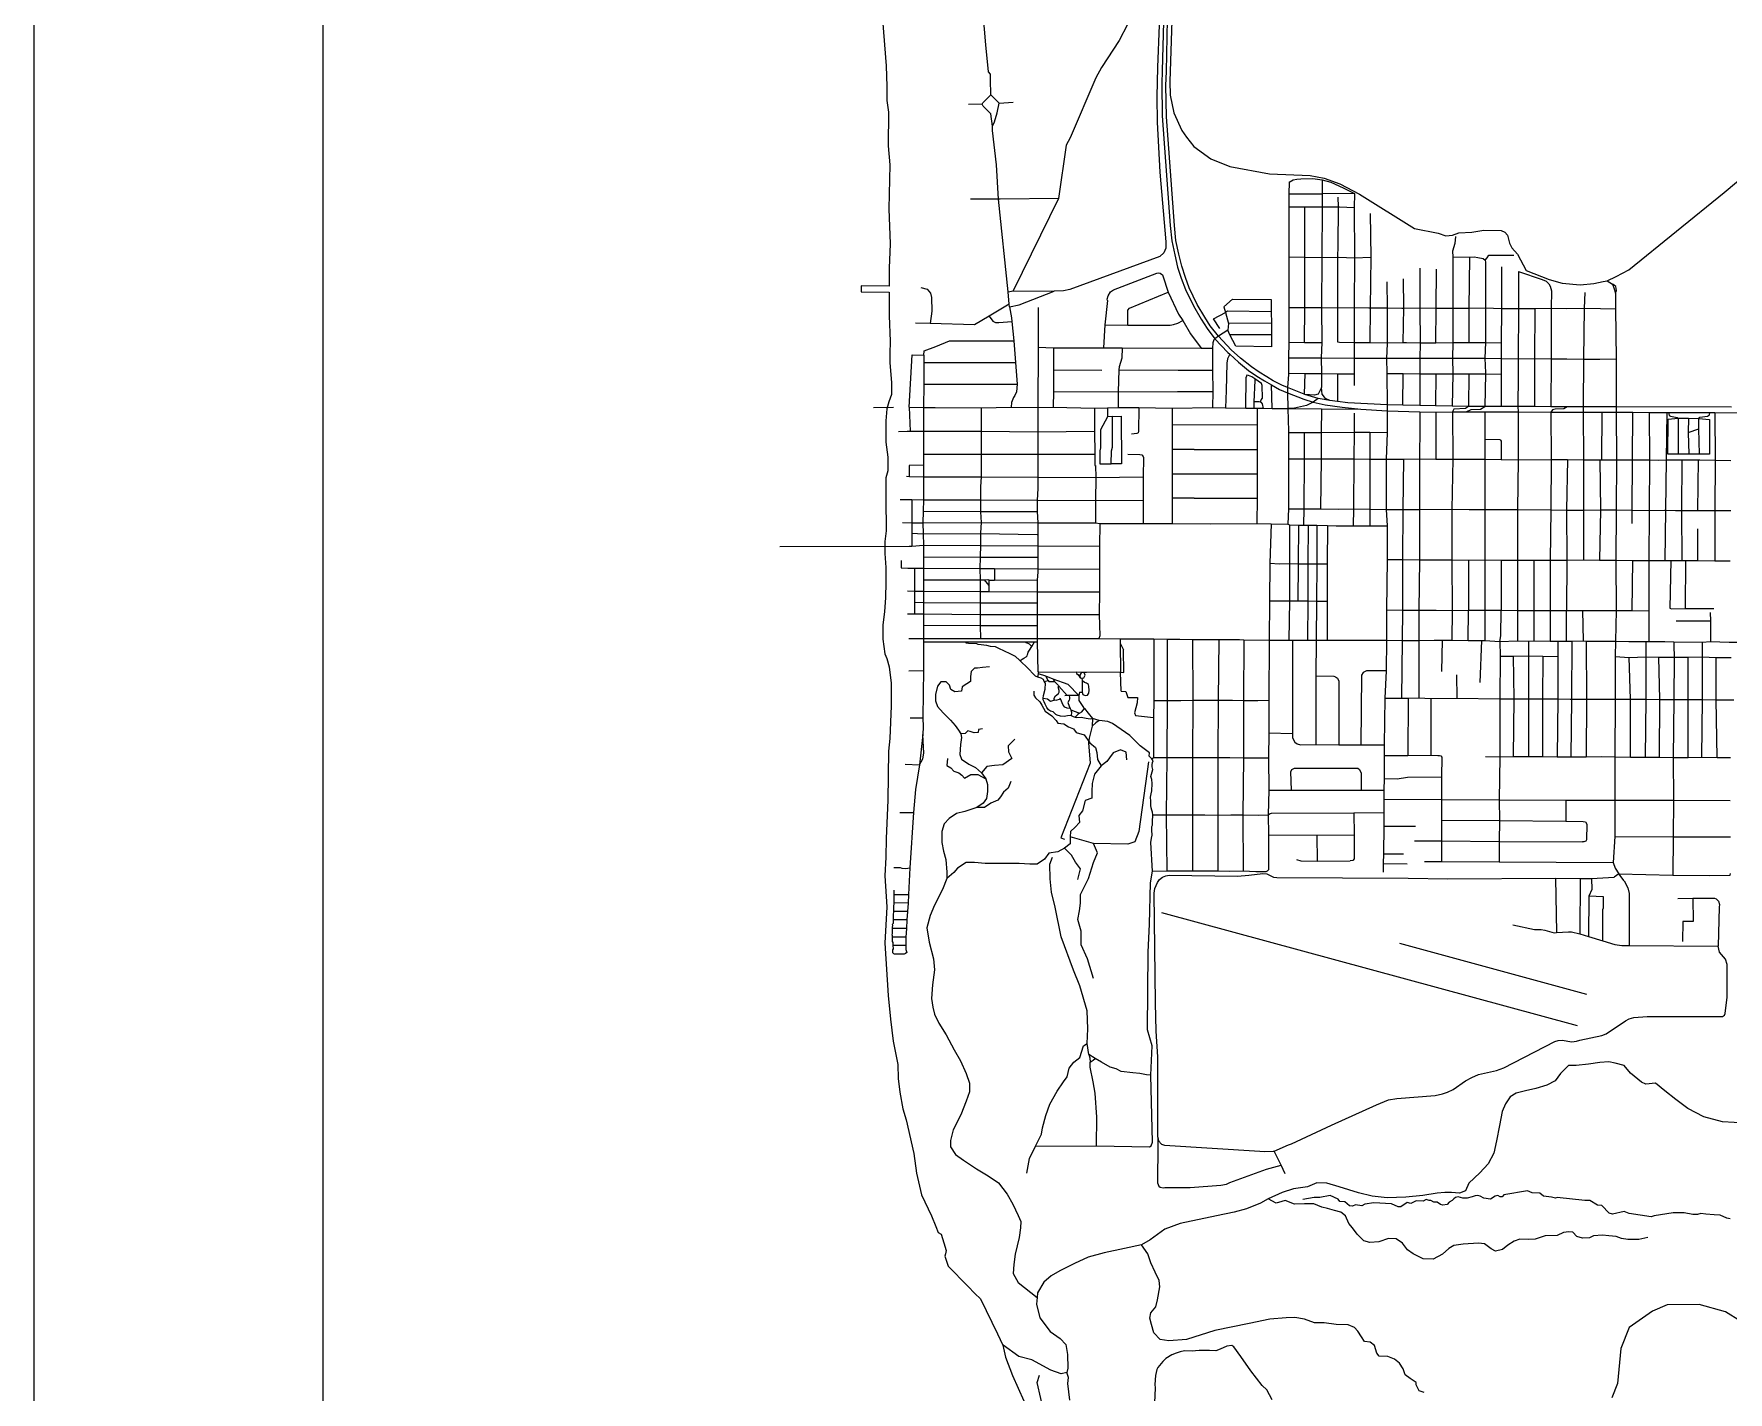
# Model space of a CAD drawing. Header units: millimetres. Extents: x 355 to 584, y 105 to 363.
# Drawn here: x 355.1 to 472.4, y 215.3 to 309.3 of the extents above; entities that cross this region are included whole.
import ezdxf

# ---------------------------------------------------------------- set-up
doc = ezdxf.new("R2010")
doc.units = ezdxf.units.MM
doc.header["$MEASUREMENT"] = 0
doc.layers.add('Default', color=18, linetype='Continuous', true_color=0x000000)

msp = doc.modelspace()

# ---------------------------------------------------------------- linework, layer by layer
at = {"color": 1, "true_color": 0xff0000}
for points in [[(426.61, 319.07), (426.77, 318.82), (426.98, 318.62), (427.36, 318.47), (430.17, 318.72), (430.49, 318.7), (430.83, 318.57), (431, 318.45), (431.11, 318.32), (431.29, 318.1), (431.65, 316.98), (431.93, 315.79), (432.42, 314.4), (432.42, 313.93), (432.28, 313.35), (430.82, 309.91), (430.24, 308.79), (429.02, 306.92), (428.64, 306.21), (426.85, 302.07), (426.59, 301.56)], [(422.56, 291.41), (421.9, 297.82), (421.76, 300.2), (421.49, 302.56), (421.48, 302.88), (421.36, 303.73), (420.83, 304.25), (420.76, 304.39), (420.82, 304.48), (421.37, 305.03), (421.35, 306.09), (421.34, 306.46), (421.2, 306.62), (421.03, 308.49), (420.52, 314.49)], [(432.42, 314.4), (432.6, 313.76), (432.8, 312.82), (432.9, 311.99), (433.02, 309.85), (432.9, 306.96), (432.85, 304.9), (432.88, 303.15), (433.06, 299.69), (433.48, 294.87), (433.48, 294.44), (433.34, 294.11), (433.06, 293.86), (426.83, 291.58), (426.4, 291.47), (425.74, 291.46)], [(433.38, 312.66), (433.22, 306.7), (433.2, 305.82), (433.23, 303.59), (433.79, 296), (433.9, 294.93), (434.1, 293.96), (434.29, 293.11), (434.54, 292.35), (434.83, 291.56), (435.4, 290.44), (435.92, 289.52), (436.33, 288.87), (436.87, 288.16)], [(444.03, 284.04), (443.11, 284.3), (443.05, 284.33), (441.91, 284.79), (441.52, 284.95), (440.9, 285.25), (440.46, 285.52), (439.93, 285.85), (439.41, 286.22), (438.64, 286.82), (438.01, 287.4), (437.13, 288.34), (436.55, 289.06), (436.17, 289.65), (435.64, 290.53), (435.1, 291.69), (434.83, 292.41), (434.58, 293.19), (434.37, 294.01), (434.18, 294.97), (434.07, 296), (433.52, 303.51), (433.49, 305.69), (433.52, 306.65), (433.64, 312.67)], [(433.99, 313.01), (433.76, 305.96), (433.79, 305.02), (434.04, 303.79), (434.58, 302.58), (434.9, 302.12), (435.42, 301.47), (436.6, 300.62), (437.9, 300.09), (440.66, 299.57), (443.46, 299.45), (444.45, 299.27), (445.52, 298.88), (446.88, 298.17), (450.7, 295.8), (452.34, 295.47), (452.85, 295.29), (453.31, 295.32), (453.75, 295.48), (454.65, 295.54), (455.5, 295.67), (456.69, 295.65), (456.94, 295.54), (457.13, 295.32), (457.26, 294.77), (457.43, 294.45), (457.83, 294.02), (458.43, 292.89), (460.02, 292.26), (460.91, 292.02), (462.16, 291.89), (463.1, 291.99), (463.75, 292.13), (464.02, 292.18), (464.4, 291.93)], [(413.86, 310.24), (414.13, 307.05), (414.17, 305.61), (414.16, 304.65), (414.29, 303.85), (414.27, 301.51), (414.37, 300.2), (414.3, 297.15), (414.39, 294.72), (414.33, 293.04), (414.33, 291.8), (412.39, 291.83), (412.39, 291.42), (414.32, 291.38), (414.33, 289.75), (414.4, 288), (414.38, 287.12), (414.37, 286.53), (414.49, 285.12), (414.49, 284.3), (414.31, 283.8), (414.18, 283.32), (414.09, 282.49), (414.11, 281.01), (414.23, 279.96), (414.23, 279.03), (414.11, 278.53), (414.09, 277.1), (414.13, 274.88), (414.03, 274.14), (414.02, 273.53), (414.02, 273.31), (414.09, 272.34), (414.1, 271.33), (414.07, 270.24), (414.01, 269.29), (413.89, 268.35), (413.89, 267.37), (414.03, 266.36), (414.18, 266.05), (414.32, 265.46), (414.48, 264.34), (414.46, 262.77), (414.37, 260.5), (414.29, 259.63), (414.24, 256.24), (414.12, 253.59), (414.1, 252.29), (414.03, 251.01), (414.18, 248.85), (414.04, 246.34), (414.27, 242.72), (414.42, 241.09), (414.6, 239.56), (414.94, 237.95), (414.95, 236.99), (415.07, 236.03), (415.27, 234.88), (415.5, 234.11), (416.03, 231.8), (416.23, 230.44), (416.56, 228.94), (417.26, 227.47), (417.56, 226.73), (417.73, 226.32), (417.93, 226.2), (418.11, 225.61), (418.28, 225.08), (418.22, 224.86), (418.18, 224.68), (418.41, 223.99), (419.78, 222.61), (420.26, 222.11), (420.66, 221.73), (421.83, 219.32), (422.2, 218.52), (422.39, 217.7), (422.87, 216.43), (424.04, 213.8)], [(464.02, 292.18), (464.66, 292.46), (465.52, 292.94), (472.13, 298.29), (472.98, 298.99), (483.32, 307.1), (483.89, 307.41), (484.59, 307.49), (491.24, 307.34), (491.61, 307.37), (491.77, 307.44), (491.97, 307.6), (492.2, 307.78)], [(421.48, 302.88), (421.61, 303.18), (421.81, 303.79), (421.95, 304.47), (421.37, 305.03)], [(420.76, 304.39), (419.82, 304.37)], [(421.95, 304.47), (422.92, 304.53)], [(426.59, 301.56), (426.05, 297.86), (422.91, 291.47)], [(442.01, 298.99), (442.3, 299.16), (442.55, 299.21), (442.82, 299.23), (443.66, 299.24), (444.29, 299.15), (444.89, 298.99), (445.76, 298.61), (446.53, 298.21)], [(444.29, 299.15), (444.29, 298.19), (444.3, 297.28), (444.28, 293.79), (444.25, 290.32), (444.28, 287.9), (444.24, 286.85), (444.25, 285.75), (444.25, 285.63), (444.25, 284.79)], [(426.05, 297.86), (422.01, 297.82), (419.97, 297.82)], [(442.01, 298.99), (442, 298.18), (442, 293.82), (441.99, 290.33), (441.99, 287.92), (441.97, 286.85), (441.96, 285.79), (441.96, 285.68), (441.91, 284.79), (441.9, 284.43), (441.93, 283.34), (441.96, 281.77), (441.96, 281.67), (441.96, 279.86), (441.96, 276.39), (441.92, 275.34)], [(442, 298.18), (444.29, 298.19)], [(446.53, 298.21), (444.29, 298.19)], [(445.39, 297.95), (445.4, 297.28), (445.39, 294.6), (445.37, 293.81), (445.37, 290.3), (445.35, 288.01), (445.36, 287.94), (445.5, 287.92), (446.52, 287.91), (447.61, 287.9), (448.8, 287.89), (449.88, 287.91), (450.14, 287.91), (451.09, 287.89), (452.16, 287.89), (453.35, 287.9), (454.45, 287.9), (455.6, 287.9), (456.72, 287.89)], [(446.53, 298.21), (446.52, 297.25)], [(442, 297.29), (443.08, 297.29), (443.11, 297.29), (444.3, 297.28), (445.4, 297.28), (445.49, 297.28), (446.52, 297.25)], [(443.07, 287.91), (443.09, 290.33), (443.09, 293.8), (443.11, 297.01), (443.11, 297.28)], [(446.52, 297.25), (446.54, 293.78), (446.52, 290.32), (446.52, 286.82), (446.51, 285.74), (446.51, 284.92)], [(447.62, 296.83), (447.66, 293.81), (447.63, 290.31), (447.61, 287.9)], [(453.52, 295.24), (453.49, 294.75), (453.32, 294.23), (453.35, 293.82), (453.34, 290.28), (453.35, 287.97), (453.35, 287.9), (453.31, 286.82), (453.34, 285.74), (453.3, 283.5)], [(442, 293.82), (443.09, 293.8), (443.11, 293.8), (444.28, 293.79), (445.37, 293.81), (445.44, 293.81), (446.54, 293.77), (447.66, 293.81)], [(453.35, 293.82), (454.49, 293.8), (454.81, 293.82), (455.07, 293.79), (455.44, 293.71), (455.58, 293.6), (455.71, 293.76), (455.84, 293.95), (457.57, 293.94)], [(454.49, 293.8), (454.44, 290.28), (454.45, 287.9)], [(455.58, 293.6), (455.61, 293.47), (455.61, 290.3), (455.6, 287.96), (455.6, 287.9), (455.57, 286.81), (455.6, 285.8), (455.6, 285.73), (455.57, 283.47)], [(429.45, 290.81), (429.42, 290.9), (429.48, 291.13), (429.66, 291.4), (429.85, 291.54), (432.85, 292.7), (432.97, 292.72), (433.09, 292.69), (433.25, 292.58), (433.28, 292.52)], [(433.28, 292.52), (433.64, 291.38), (434.36, 289.87), (434.65, 289.42), (435.18, 288.51), (435.92, 287.52)], [(448.77, 292.1), (448.79, 290.31), (448.8, 287.89), (448.8, 287.81), (448.76, 286.82), (448.77, 285.77), (448.79, 283.59)], [(449.91, 292.3), (449.93, 290.3), (449.88, 287.91)], [(451.06, 293.05), (451.06, 290.3), (451.09, 287.89), (451.09, 287.83), (451.05, 286.81), (451.05, 285.74), (451.05, 283.55)], [(452.16, 287.89), (452.19, 290.28), (452.21, 292.97)], [(456.71, 283.47), (456.72, 285.72), (456.72, 286.79), (456.72, 287.89), (456.73, 290.25), (456.74, 293.15)], [(457.9, 292.81), (457.88, 290.27), (457.86, 286.78), (457.86, 285.61), (457.85, 283.48), (457.86, 283.1), (457.86, 279.79), (457.82, 276.34), (457.82, 267.27)], [(457.9, 292.81), (459.53, 292.27), (459.81, 292.14), (459.98, 291.97)], [(416.52, 291.71), (416.95, 291.6), (417.19, 291.31), (417.27, 291.01), (417.28, 290.06), (417.16, 289.21)], [(422.56, 291.41), (422.91, 291.47), (425.74, 291.46)], [(422.66, 290.36), (422.64, 290.55), (422.56, 291.41)], [(422.66, 290.36), (423.34, 290.51), (425.74, 291.46)], [(430.86, 289.1), (430.86, 290.13), (430.96, 290.28), (433.64, 291.38)], [(437.49, 290.36), (438.09, 290.9), (440.77, 290.88), (440.77, 290.03), (440.79, 289.24), (440.79, 288.43), (440.79, 287.61), (438.32, 287.64), (437.9, 288.43)], [(459.98, 291.97), (460.09, 291.81), (460.18, 291.47), (460.16, 290.28), (460.14, 286.78), (460.13, 283.45)], [(462.47, 291.37), (462.43, 290.27), (462.38, 286.76), (462.37, 283.45), (462.36, 283.09), (462.38, 279.8), (462.38, 272.86)], [(464.4, 291.93), (464.51, 291.61), (464.6, 291.32)], [(464.6, 291.32), (464.67, 291.5), (464.62, 291.77), (464.52, 291.88), (464.4, 291.93)], [(464.6, 291.32), (464.6, 290.23), (464.66, 286.77), (464.65, 283.45), (464.65, 283.09), (464.68, 279.79), (464.66, 276.32), (464.63, 272.84), (464.66, 269.35), (464.6, 267.23)], [(422.64, 290.55), (421.25, 289.73), (420.24, 289.13), (417.16, 289.21), (416.15, 289.23)], [(421.25, 289.73), (421.5, 289.37), (421.68, 289.29), (421.91, 289.29), (422.82, 289.35)], [(422.66, 290.36), (422.79, 289.6), (422.82, 289.35), (422.95, 288.01), (423, 287.41), (423.08, 286.52), (423.2, 285.02), (423.14, 284.49), (423.03, 284.24), (422.94, 284.1), (422.79, 283.76), (422.78, 283.43)], [(424.64, 290.33), (424.64, 287.57), (424.62, 283.41), (424.62, 278.58), (424.61, 277.81), (424.58, 276.99), (424.58, 276.21), (424.61, 275.43), (424.61, 273.06), (424.62, 272.25), (424.62, 272.01), (424.58, 271.48), (424.58, 270.66), (424.58, 267.42), (424.58, 267.19), (424.61, 265.12)], [(429.45, 290.81), (429.26, 289.12), (429.16, 287.54)], [(437.22, 288.87), (436.78, 289.55), (437.6, 289.98)], [(437.49, 290.36), (437.6, 289.98), (437.82, 289.22), (437.77, 288.76), (437.13, 288.34), (436.87, 288.16)], [(440.77, 290.03), (437.74, 290.06), (437.6, 289.98)], [(441.99, 290.33), (443.09, 290.33), (444.25, 290.32), (445.33, 290.3), (445.37, 290.3), (446.52, 290.32), (447.52, 290.31), (448.79, 290.31), (449.82, 290.29), (449.93, 290.29), (451.06, 290.3), (452.19, 290.28), (454.38, 290.28), (454.44, 290.28), (455.61, 290.3), (456.72, 290.25), (457.88, 290.26), (459.02, 290.26), (460.16, 290.28), (461.24, 290.26), (462.43, 290.27), (463.57, 290.25), (464.6, 290.23)], [(459.02, 290.26), (459, 286.79), (458.99, 283.47)], [(429.26, 289.12), (430.86, 289.1), (433.78, 289.1), (434.02, 289.14), (434.31, 289.24), (434.65, 289.42)], [(440.79, 288.43), (437.9, 288.43), (437.77, 288.76)], [(440.79, 289.24), (437.82, 289.22)], [(415.92, 287.06), (416.74, 287.03), (416.75, 287.32), (417.55, 287.62), (418.51, 288.01), (419.18, 288.01), (422.95, 288.01)], [(424.64, 287.57), (425.7, 287.54), (428.14, 287.53), (429.16, 287.54), (430.46, 287.53), (435.92, 287.52), (436.72, 287.51)], [(425.7, 287.54), (425.7, 284.52), (425.69, 283.42)], [(430.46, 287.53), (430.44, 286.83), (430.25, 286.21), (430.23, 286.02), (430.18, 284.49), (430.17, 283.41)], [(436.87, 288.16), (436.81, 288.08), (436.74, 287.89), (436.72, 287.51), (436.72, 286), (436.74, 284.51), (436.72, 283.41)], [(436.87, 288.16), (437.77, 287.21), (437.91, 287.09), (438.51, 286.55), (439.21, 285.96), (439.78, 285.58), (440.31, 285.25), (440.79, 284.97), (441.34, 284.65), (441.89, 284.43), (443.03, 283.99), (443.68, 283.78)], [(441.99, 287.92), (443.07, 287.91), (444.28, 287.9)], [(415.72, 283.42), (415.92, 287.06)], [(416.74, 287.03), (416.74, 286.53), (416.72, 285.01), (416.71, 283.41)], [(416.74, 286.53), (417.58, 286.53), (423.08, 286.52)], [(437.91, 287.09), (437.75, 286.78), (437.7, 286.47), (437.65, 284.58), (437.6, 283.39)], [(441.97, 286.85), (444.23, 286.85), (446.52, 286.82), (448.76, 286.82), (451.05, 286.81), (453.31, 286.82), (455.57, 286.81), (456.72, 286.79), (457.86, 286.78), (459, 286.79), (460.14, 286.78), (461.24, 286.78), (462.38, 286.76), (463.52, 286.76), (464.66, 286.77)], [(416.72, 285.01), (417.56, 285.01), (423.2, 285.02)], [(425.7, 286.02), (429.04, 285.99)], [(430.23, 286.02), (434.33, 286), (436.72, 286)], [(439.02, 283.36), (439.04, 285.5)], [(440.02, 283.78), (440.07, 283.93), (440.16, 284.05), (440.15, 284.94), (440.1, 285.06), (439.64, 285.38), (439.43, 285.52), (439.2, 285.63), (439.09, 285.64), (439.04, 285.5)], [(439.64, 285.38), (439.63, 285.27), (439.58, 283.8), (439.57, 283.35)], [(440.83, 283.34), (440.79, 284.97)], [(441.96, 285.79), (443.1, 285.77), (444.25, 285.75), (445.36, 285.74), (446.51, 285.74)], [(443.1, 285.77), (443.05, 284.33)], [(445.36, 285.74), (445.35, 283.81)], [(448.77, 285.77), (449.9, 285.76), (451.05, 285.74), (452.17, 285.74), (453.34, 285.74), (454.44, 285.73), (455.6, 285.73), (456.72, 285.72)], [(449.88, 283.57), (449.9, 285.76)], [(452.17, 285.74), (452.15, 283.52)], [(454.44, 285.73), (454.43, 283.48)], [(425.7, 284.52), (430.18, 284.49), (434.28, 284.51), (436.74, 284.51)], [(440.23, 283.34), (440.18, 283.67), (440.11, 283.76), (440.02, 283.78), (439.91, 283.79), (439.58, 283.8)], [(444.03, 284.04), (443.68, 283.78), (443.21, 283.55), (442.39, 283.36), (441.93, 283.34)], [(444.25, 284.79), (444.03, 284.34), (443.78, 284.26), (443.11, 284.3)], [(443.68, 283.78), (444.5, 283.59), (445.69, 283.42), (446.97, 283.28)], [(448.79, 283.59), (446.07, 283.72), (445.35, 283.81), (444.82, 283.88), (444.03, 284.04)], [(444.82, 283.88), (444.52, 284.04), (444.31, 284.34), (444.25, 284.79)], [(414.64, 283.41), (413.25, 283.39)], [(415.72, 283.42), (416.71, 283.41)], [(415.72, 283.42), (415.78, 281.76)], [(416.71, 283.41), (416.71, 277.02), (416.69, 276.23), (416.67, 275.43), (416.69, 274.67), (416.71, 273.88), (416.71, 267.43)], [(416.71, 283.41), (417.52, 283.41), (420.69, 283.39), (422.78, 283.43), (424.62, 283.41), (425.69, 283.42), (428.54, 283.35), (429.45, 283.38), (430.17, 283.41), (431.6, 283.4), (433.92, 283.37), (436.72, 283.41)], [(420.69, 283.39), (420.69, 278.6), (420.66, 277.92), (420.66, 277.01), (420.66, 276.22), (420.66, 276.19), (420.69, 275.46), (420.66, 274.73), (420.66, 274.68), (420.66, 273.85), (420.64, 273.1), (420.64, 273.06), (420.61, 272.27), (420.62, 271.48), (420.62, 270.68), (420.62, 269.89), (420.63, 269.08), (420.64, 268.31), (420.66, 267.43)], [(428.54, 283.35), (428.54, 281.76), (428.57, 280.18), (428.57, 279.39)], [(429.79, 282.79), (429.45, 282.75), (428.96, 281.87), (428.96, 280.61), (428.92, 280.4), (428.92, 279.51)], [(429.45, 283.38), (429.45, 282.75)], [(429.79, 282.79), (430.38, 282.8), (430.42, 279.5), (429.69, 279.5)], [(429.69, 279.5), (429.71, 280.41), (429.79, 280.67), (429.79, 282.79)], [(431.6, 283.4), (431.59, 281.75), (431.56, 281.66), (431.48, 281.61), (431.1, 281.56)], [(433.92, 283.37), (433.92, 277.14), (433.91, 275.38)], [(436.72, 283.41), (437.6, 283.39), (439.02, 283.36), (439.08, 283.36), (439.57, 283.35), (439.63, 283.35), (439.81, 283.35), (440.23, 283.35), (440.83, 283.34), (441.93, 283.34)], [(439.81, 283.35), (439.81, 280.5), (439.79, 278.82), (439.79, 277.13), (439.78, 275.38)], [(441.93, 283.34), (444.25, 283.31)], [(444.25, 283.31), (444.23, 281.68), (444.22, 279.85), (444.19, 276.39)], [(444.25, 283.31), (446.97, 283.28)], [(446.52, 283.02), (446.52, 281.7), (446.5, 279.86), (446.48, 276.39), (446.44, 275.23)], [(446.97, 283.28), (448.79, 283.18)], [(448.79, 283.18), (448.79, 281.64), (448.74, 279.85), (448.74, 276.35), (448.79, 275.21), (448.79, 272.89), (448.76, 269.4), (448.76, 267.3)], [(448.79, 283.59), (448.79, 283.18)], [(472.64, 283.44), (464.65, 283.45), (460.13, 283.45), (458.99, 283.47), (457.85, 283.48), (456.71, 283.48), (455.57, 283.47), (454.43, 283.48), (453.3, 283.5), (452.15, 283.52), (451.05, 283.55), (449.88, 283.57), (448.79, 283.59)], [(448.79, 283.18), (451.05, 283.1), (452.16, 283.09), (453.31, 283.1), (457.86, 283.1), (460.13, 283.09), (464.65, 283.09), (465.81, 283.08), (466.93, 283.07), (468.17, 283.06), (468.27, 283.06), (471.13, 283.06), (471.48, 283.07), (476.05, 283.02), (480.62, 283.02), (484.55, 283), (488.47, 283.02), (488.76, 283.01), (492.36, 283.02)], [(451.05, 283.1), (451.05, 282.11), (451.03, 279.86), (451.03, 272.87), (451, 269.38), (451, 263.31)], [(452.16, 283.09), (452.16, 279.83)], [(453.31, 283.1), (453.34, 279.84), (453.28, 276.37), (453.28, 272.86), (453.3, 269.37), (453.28, 267.31)], [(454.43, 283.48), (454.21, 283.34), (453.42, 283.28), (453.31, 283.1)], [(454.27, 283.1), (454.62, 283.26), (455.27, 283.28), (455.57, 283.47)], [(455.57, 283.1), (455.57, 281.22), (455.57, 279.83), (455.57, 272.87), (455.56, 269.38), (455.56, 267.28)], [(460.13, 283.09), (460.14, 279.8), (460.12, 276.33), (460.09, 272.84), (460.09, 267.25)], [(461.26, 283.45), (461.02, 283.31), (460.43, 283.29), (460.24, 283.25), (460.13, 283.09)], [(463.66, 283.09), (463.64, 279.78)], [(465.75, 275.39), (465.76, 276.3), (465.78, 279.79), (465.81, 283.08)], [(466.93, 283.07), (466.95, 279.79), (466.94, 276.29), (466.92, 272.83), (466.91, 269.34), (466.91, 267.21)], [(468.04, 272.83), (468.09, 276.3), (468.13, 279.78), (468.17, 283.06)], [(470.38, 282.64), (471.1, 282.57), (471.1, 280.17), (468.23, 280.17), (468.24, 282.61), (468.93, 282.66), (469.65, 282.66), (470.38, 282.64), (470.44, 282.73), (470.97, 282.8), (471.12, 282.91), (471.13, 283.06)], [(468.27, 283.06), (468.31, 282.86), (468.4, 282.81), (468.88, 282.71), (468.93, 282.66), (468.95, 280.17)], [(469.65, 282.66), (469.63, 281.68), (469.68, 280.17)], [(470.41, 280.17), (470.38, 281.93), (470.38, 282.64)], [(471.48, 283.07), (471.49, 279.77), (471.47, 276.29), (471.47, 272.8)], [(414.98, 281.74), (415.58, 281.77), (415.78, 281.76), (416.71, 281.76), (417.5, 281.76), (420.69, 281.76), (424.62, 281.73), (428.54, 281.76)], [(433.92, 282.24), (439.81, 282.21)], [(441.96, 281.67), (443.07, 281.68), (444.23, 281.68), (446.52, 281.7), (447.6, 281.69), (448.79, 281.68)], [(443.04, 275.27), (443.06, 276.39), (443.08, 279.85), (443.07, 281.68)], [(447.6, 281.69), (447.6, 279.84), (447.59, 276.37), (447.59, 275.21)], [(469.63, 281.68), (470.38, 281.93)], [(435.45, 280.5), (433.92, 280.49)], [(435.45, 280.5), (439.81, 280.5)], [(455.57, 281.22), (456.6, 281.2), (456.65, 281.14)], [(456.65, 281.14), (456.68, 281.07), (456.68, 279.8)], [(415.74, 278.64), (415.73, 279.4), (415.76, 279.43), (416.71, 279.41)], [(416.71, 280.18), (417.62, 280.18), (420.69, 280.17), (424.62, 280.17), (428.57, 280.18)], [(428.57, 279.39), (428.62, 279.39), (428.64, 278.56), (428.62, 276.98), (428.62, 275.42)], [(428.92, 279.51), (429.69, 279.5)], [(430.86, 280.18), (431.69, 280.16), (431.83, 280.13), (431.91, 280.02), (431.93, 279.95)], [(431.93, 279.95), (431.91, 278.62), (431.91, 277), (431.9, 275.38)], [(441.96, 279.86), (443.08, 279.85), (444.22, 279.85), (446.5, 279.86), (447.55, 279.84), (447.6, 279.84), (448.74, 279.84), (449.92, 279.84), (451.03, 279.86), (452.16, 279.83), (453.34, 279.83), (454.42, 279.83), (455.57, 279.83), (456.68, 279.8), (457.86, 279.79), (460.14, 279.8), (461.27, 279.81), (462.38, 279.79), (463.51, 279.78), (463.64, 279.78), (464.68, 279.79), (466.95, 279.79), (467.58, 279.77), (468.13, 279.78), (469.2, 279.79), (470.34, 279.78), (470.45, 279.78), (471.49, 279.77), (472.58, 279.75)], [(449.92, 279.84), (449.89, 276.36), (449.87, 272.88), (449.85, 269.39), (449.83, 267.29), (449.8, 263.29)], [(461.27, 279.81), (461.21, 276.31), (461.23, 272.84)], [(463.51, 279.78), (463.56, 276.32), (463.49, 272.84)], [(469.2, 279.79), (469.17, 276.29), (469.19, 272.83)], [(470.3, 276.28), (470.34, 279.78)], [(415.54, 278.65), (415.74, 278.64), (416.71, 278.61), (420.69, 278.6), (424.62, 278.58), (428.64, 278.56), (431.91, 278.62)], [(433.92, 278.82), (438.35, 278.81)], [(438.35, 278.81), (439.79, 278.82)], [(415.09, 277.03), (415.84, 277.03), (415.9, 277.03), (416.71, 277.02), (420.66, 277.01), (424.58, 276.99), (428.62, 276.98), (431.91, 277)], [(415.9, 277.03), (415.9, 275.42), (415.9, 274.71), (415.89, 273.82)], [(435.45, 277.14), (433.92, 277.14)], [(435.45, 277.14), (439.79, 277.13)], [(416.69, 276.23), (420.66, 276.22), (424.58, 276.21)], [(441.96, 276.39), (444.19, 276.39), (445.44, 276.38), (446.48, 276.39), (447.59, 276.37), (448.74, 276.35), (449.89, 276.36), (451.03, 276.35), (453.28, 276.37), (454.47, 276.35), (455.57, 276.34), (457.82, 276.34), (460.12, 276.33), (461.21, 276.31), (462.38, 276.31), (463.56, 276.32), (464.66, 276.32), (465.76, 276.3), (466.94, 276.29), (467.99, 276.3), (468.09, 276.3), (468.75, 276.29), (469.17, 276.29), (470.25, 276.28), (470.3, 276.28), (471.47, 276.29), (472.58, 276.27)], [(415.26, 275.45), (415.9, 275.42), (416.67, 275.43), (420.69, 275.46), (424.61, 275.43), (428.62, 275.42), (428.92, 275.39), (431.9, 275.39), (433.91, 275.39), (436.55, 275.36), (439.78, 275.38), (440.78, 275.35), (441.92, 275.34)], [(415.9, 274.71), (416.69, 274.67), (420.66, 274.68), (424.58, 274.63)], [(428.92, 275.39), (428.89, 273.82), (428.88, 272.23), (428.88, 270.66), (428.86, 269.08), (428.92, 267.6), (428.84, 267.43)], [(440.78, 275.35), (440.68, 272.63), (440.66, 270.04), (440.64, 267.32), (440.61, 263.15), (440.61, 260.89), (440.59, 259.17), (440.61, 256.94), (440.57, 255.22), (440.59, 253.85), (440.59, 251.55)], [(441.92, 275.34), (442.05, 275.28)], [(442.05, 275.28), (442.03, 272.62), (442.03, 270.03), (442, 267.3)], [(442.05, 275.28), (442.67, 275.26), (443.04, 275.27), (443.33, 275.27), (443.92, 275.26), (444.67, 275.24), (445.27, 275.22), (446.44, 275.23), (447.59, 275.21), (448.79, 275.21)], [(442.67, 275.26), (442.65, 272.59), (442.62, 270.02)], [(443.33, 275.27), (443.31, 272.6), (443.31, 270.02), (443.28, 267.3)], [(443.92, 275.26), (443.92, 272.58), (443.9, 270.01), (443.88, 267.3)], [(444.67, 275.24), (444.64, 272.58), (444.64, 267.31)], [(470.31, 272.82), (470.3, 275)], [(406.77, 273.78), (415.72, 273.81), (415.89, 273.82), (416.71, 273.88)], [(416.71, 273.88), (420.66, 273.85), (424.61, 273.84), (428.89, 273.82)], [(415.17, 272.82), (415.17, 272.32), (415.63, 272.29)], [(415.63, 272.29), (416.09, 272.28), (416.71, 272.28), (420.61, 272.27), (421.62, 272.26), (424.62, 272.25), (428.88, 272.23)], [(416.09, 272.28), (416.09, 270.71), (416.08, 269.93), (416.08, 269.12)], [(416.71, 273.08), (420.64, 273.06), (424.61, 273.06)], [(421.62, 272.26), (421.61, 271.47)], [(440.68, 272.63), (441.35, 272.6), (442.03, 272.62), (442.65, 272.59), (443.31, 272.6), (443.92, 272.58), (444.64, 272.58)], [(448.79, 272.89), (449.87, 272.88), (451.03, 272.87), (452.19, 272.87), (453.28, 272.86), (454.43, 272.85), (455.57, 272.87), (456.7, 272.84), (457.82, 272.85), (458.97, 272.84), (460.09, 272.84), (461.23, 272.84), (462.38, 272.86), (463.49, 272.84), (464.63, 272.84), (465.78, 272.81), (466.92, 272.83), (467.99, 272.83), (468.04, 272.83), (468.43, 272.83), (469.19, 272.83), (469.47, 272.82), (470.31, 272.82), (471.47, 272.8), (472.54, 272.8)], [(454.43, 272.85), (454.42, 269.38)], [(456.7, 272.84), (456.7, 269.38)], [(458.97, 267.26), (458.97, 272.84)], [(461.23, 272.84), (461.22, 269.36)], [(465.78, 272.81), (465.74, 269.35)], [(468.43, 272.83), (468.37, 269.53), (468.47, 269.47), (469.44, 269.5), (471.42, 269.5)], [(469.44, 269.5), (469.47, 272.82)], [(416.71, 271.49), (420.61, 271.48)], [(420.61, 271.48), (420.9, 271.48), (421.15, 271.51), (421.2, 271.51), (421.23, 271.46), (421.61, 271.47)], [(420.9, 271.48), (421.22, 271.09)], [(421.23, 271.46), (421.22, 271.09), (421.22, 271.01), (421.23, 270.68)], [(421.61, 271.47), (424.58, 271.48)], [(415.59, 270.72), (416.09, 270.71), (416.71, 270.71), (420.62, 270.68), (421.23, 270.68), (424.58, 270.66), (428.88, 270.66)], [(416.08, 269.93), (416.71, 269.92), (420.62, 269.89), (424.58, 269.89)], [(440.66, 270.04), (441.35, 270.03), (442.03, 270.03), (442.62, 270.03), (443.31, 270.02), (443.9, 270.01), (444.64, 270)], [(415.61, 269.12), (416.08, 269.12), (416.71, 269.12), (420.63, 269.08), (424.58, 269.08), (428.86, 269.08)], [(448.76, 269.4), (449.85, 269.39), (449.9, 269.39), (451, 269.39), (452.19, 269.39), (453.3, 269.37), (454.42, 269.39), (455.56, 269.38), (456.7, 269.38), (457.82, 269.37), (458.97, 269.37), (460.09, 269.36), (462.33, 269.36), (463.5, 269.35), (465.74, 269.35), (466.91, 269.34)], [(454.41, 267.29), (454.42, 269.38)], [(456.59, 267.21), (456.66, 267.6), (456.7, 269.38)], [(461.2, 267.23), (461.22, 269.36)], [(462.33, 269.36), (462.36, 267.26)], [(468.81, 268.64), (471.18, 268.65)], [(471.15, 269.23), (471.18, 268.65), (471.18, 267.21)], [(415.7, 267.43), (416.71, 267.43)], [(416.71, 267.43), (416.71, 265.21), (416.69, 263.63), (416.67, 261.93), (416.68, 261.31), (416.65, 260.79)], [(424.58, 268.31), (420.64, 268.31), (416.71, 268.32)], [(416.71, 267.43), (420.66, 267.43), (424.58, 267.42), (428.84, 267.43), (430.32, 267.4), (430.97, 267.4), (432.66, 267.39), (433.57, 267.38), (434.46, 267.37), (435.33, 267.36), (437.97, 267.36), (438.59, 267.35), (438.88, 267.33), (440.64, 267.32), (442, 267.3)], [(430.32, 267.4), (430.33, 267.11)], [(432.66, 267.39), (432.64, 263.14), (432.63, 261.95), (432.62, 259.18)], [(433.57, 267.38), (433.58, 263.14), (433.54, 259.19), (433.51, 255.23), (433.54, 251.35)], [(416.71, 267.2), (419.67, 267.19), (423.79, 267.19), (424.38, 267.19), (424.58, 267.19)], [(419.67, 267.1), (419.67, 267.19)], [(426.8, 263.49), (426.81, 263.35), (426.82, 263.25), (426.78, 263.16), (426.7, 262.99), (426.79, 262.74), (426.86, 262.58), (426.9, 262.49), (426.94, 262.33), (426.92, 262.1), (426.67, 262.08), (426.44, 262.03), (426.19, 262.06), (425.96, 262.13), (425.87, 262.17), (425.69, 262.35), (425.49, 262.39), (425.37, 262.48), (425.25, 262.64), (425.12, 262.87), (425.06, 263.05), (424.98, 263.18), (425, 263.29), (425.02, 263.48), (425.12, 263.91), (425.16, 264.33), (425.06, 264.44), (425.01, 264.59), (424.84, 264.68), (424.62, 264.75), (424.45, 264.81), (424.28, 265), (424.02, 265.29), (423.89, 265.41), (423.45, 265.83), (423.35, 265.92), (423.07, 266.18), (422.7, 266.37), (421.92, 266.73), (421.68, 266.85), (421.34, 266.88), (421.09, 266.95), (420.5, 267.01), (420.39, 267.05), (419.83, 267.07), (419.67, 267.1)], [(423.45, 265.83), (423.47, 265.94), (423.53, 266), (423.66, 266.06), (423.81, 266.16), (423.89, 266.23), (423.9, 266.32), (423.93, 266.37), (423.96, 266.47), (424.05, 266.62), (424.2, 266.87), (424.38, 267.19)], [(424.2, 266.87), (424.05, 267.03), (423.83, 267.12), (423.79, 267.19)], [(430.33, 267.11), (430.34, 265.09)], [(430.33, 267.11), (430.56, 266.63)], [(430.34, 265.09), (430.57, 265.08), (430.56, 266.63)], [(435.33, 267.36), (435.35, 263.16), (435.33, 259.19), (435.33, 251.35)], [(437.14, 267.36), (437.11, 263.16), (437.08, 259.2), (437.07, 255.21), (437.08, 251.35)], [(438.88, 267.33), (438.85, 263.14), (438.85, 259.17), (438.82, 255.23), (438.84, 251.34)], [(442, 267.3), (442.24, 267.3)], [(442.24, 267.3), (443.88, 267.3), (444.64, 267.31), (445.15, 267.31), (446.18, 267.31), (448.76, 267.3)], [(442.24, 267.3), (442.24, 260.84)], [(443.88, 267.3), (443.87, 264.84), (443.87, 260.09)], [(448.76, 267.3), (448.72, 265.18), (448.63, 263.29), (448.6, 260.06), (448.6, 257.74), (448.57, 256.94), (448.57, 254.43), (448.55, 252.53), (448.52, 251.85), (448.52, 251.25)], [(448.76, 267.3), (449.83, 267.29), (449.93, 267.29), (451, 267.29), (452.06, 267.3), (452.61, 267.3), (453.28, 267.31), (454.41, 267.29), (455.28, 267.28), (455.56, 267.28), (456.59, 267.21), (457.82, 267.27), (458.59, 267.24), (458.97, 267.26), (460.09, 267.25), (460.6, 267.23), (461.2, 267.23), (461.25, 267.23), (461.57, 267.23), (462.36, 267.26)], [(452.61, 267.3), (452.55, 265.13)], [(455.32, 267.28), (455.21, 264.37)], [(456.59, 267.21), (456.62, 266.19), (456.6, 263.26), (456.6, 259.23), (456.55, 256.26), (456.57, 254.83), (456.55, 253.39), (456.54, 251.98)], [(456.62, 266.19), (457.55, 266.2), (458.59, 266.22), (459.58, 266.2), (460.61, 266.18)], [(457.54, 259.26), (457.58, 263.26), (457.55, 266.2)], [(458.59, 267.24), (458.59, 266.22), (458.58, 263.24), (458.59, 259.26)], [(459.58, 266.2), (459.56, 263.26), (459.55, 259.26)], [(460.6, 267.23), (460.61, 266.18), (460.6, 263.25), (460.57, 259.24)], [(461.57, 267.23), (461.55, 263.23), (461.5, 259.24)], [(462.36, 267.26), (462.58, 267.24)], [(462.58, 267.24), (463.47, 267.24), (464.6, 267.23)], [(462.58, 267.24), (462.6, 263.22), (462.58, 259.23)], [(464.6, 267.23), (464.58, 266.17), (464.58, 263.22), (464.56, 259.24), (464.55, 256.23), (464.55, 253.72), (464.45, 251.93), (464.58, 251.54), (464.83, 251.14)], [(464.6, 267.23), (465.53, 267.21), (466.7, 267.21)], [(466.7, 267.21), (466.71, 266.15), (466.7, 263.22), (466.66, 259.21)], [(466.7, 267.21), (466.91, 267.21)], [(466.91, 267.21), (467.63, 267.21)], [(467.63, 267.21), (468.02, 267.21), (468.64, 267.2), (470.59, 267.18), (471.18, 267.21)], [(468.64, 267.2), (468.65, 266.94), (468.66, 266.14), (468.64, 263.21), (468.59, 259.18), (468.61, 256.24), (468.59, 253.7), (468.58, 251.04)], [(470.59, 267.18), (470.59, 266.8), (470.6, 266.15), (470.6, 263.2), (470.56, 259.21)], [(471.18, 267.21), (472.46, 267.18), (472.61, 267.18), (474.26, 267.18), (474.73, 267.17), (475.86, 267.17), (476.85, 267.19), (477.43, 267.2), (478.95, 267.18), (480.48, 267.18), (484.51, 267.17)], [(415.69, 265.19), (416.71, 265.21)], [(424.61, 265.12), (424.69, 265.12), (427.27, 265.09)], [(424.62, 264.75), (424.66, 264.97), (424.69, 265.12)], [(427.98, 265.08), (427.83, 265.08), (427.69, 265.08), (427.27, 265.09)], [(427.27, 265.09), (427.29, 265), (427.38, 264.93), (427.47, 264.81), (427.55, 264.71), (427.66, 264.68), (427.8, 264.7), (427.86, 264.79), (427.9, 264.89), (427.86, 265.01), (427.83, 265.08)], [(427.69, 265.09), (427.6, 265), (427.53, 264.89), (427.55, 264.71)], [(430.34, 265.09), (427.98, 265.08)], [(430.39, 263.77), (430.34, 265.09)], [(448.72, 265.18), (447.38, 265.18), (447.14, 265.07), (447.03, 264.89), (446.97, 260.06)], [(464.58, 266.17), (465.55, 266.1), (466.71, 266.15), (467.61, 266.13), (468.66, 266.14), (469.64, 266.13), (470.6, 266.15), (471.58, 266.1), (472.6, 266.12)], [(465.64, 259.21), (465.64, 263.22), (465.55, 266.1)], [(467.65, 259.21), (467.68, 263.21), (467.61, 266.13)], [(469.64, 259.2), (469.64, 263.2), (469.64, 266.13)], [(471.64, 259.19), (471.56, 263.19), (471.58, 266.1)], [(427.45, 263.48), (426.72, 264.25), (425.68, 264.6), (425.18, 264.81), (424.66, 264.97)], [(425.06, 264.44), (425.33, 264.51), (425.39, 264.45), (425.6, 264.44), (425.78, 264.44)], [(425.33, 264.51), (425.18, 264.81)], [(425.68, 264.6), (425.78, 264.44), (426.04, 264.17), (426.08, 264.12), (426.64, 263.48)], [(425.75, 263.16), (425.74, 263.29), (425.84, 263.45), (426.04, 263.61), (426.09, 263.71), (426.1, 263.82), (426.03, 264.07), (426.08, 264.12)], [(427.66, 264.68), (427.68, 264.51), (427.7, 264.17), (427.69, 263.72), (427.73, 263.54), (427.89, 263.48), (428.05, 263.51), (428.14, 263.64), (428.18, 263.86), (428.16, 264.11), (428.12, 264.25), (428, 264.33), (427.84, 264.38), (427.68, 264.51)], [(443.87, 264.84), (445.11, 264.81), (445.22, 264.78), (445.36, 264.67), (445.46, 264.47), (445.46, 260.07)], [(453.59, 264.91), (453.63, 263.29)], [(425, 263.29), (425.3, 263.24), (425.5, 263.08), (425.75, 263.16), (425.83, 263.19), (425.89, 263.16), (426.18, 263.26), (426.15, 263.28)], [(426.86, 262.58), (426.66, 262.61), (426.5, 262.67), (426.37, 262.82), (426.18, 263.26)], [(427.45, 263.48), (426.98, 263.49), (426.8, 263.48), (426.64, 263.48), (426.5, 263.46)], [(427.5, 263.7), (427.45, 263.48), (427.46, 263.14), (427.79, 262.66), (427.86, 262.58), (428.11, 262.26), (428.4, 261.9)], [(427.5, 263.7), (427.69, 263.72)], [(430.39, 263.77), (430.71, 263.76), (430.84, 263.34), (431.53, 263.34), (431.5, 262.98), (431.31, 262.27), (431.38, 262.09), (432.63, 261.95)], [(432.64, 263.14), (433.58, 263.14), (434.51, 263.13), (435.35, 263.16), (436.02, 263.15), (437.11, 263.16), (438.09, 263.15), (438.85, 263.14), (439.84, 263.14), (440.61, 263.15)], [(448.63, 263.29), (449.53, 263.3), (449.8, 263.29), (450.26, 263.29), (451, 263.31), (451.82, 263.27), (453.63, 263.29), (456.6, 263.26), (457.58, 263.26), (458.01, 263.26), (458.58, 263.24), (459.56, 263.26), (459.63, 263.26), (460.6, 263.25), (461.47, 263.23), (461.55, 263.23), (462.6, 263.22), (466.7, 263.22), (467.68, 263.21), (468.64, 263.21), (469.64, 263.2), (470.6, 263.2), (471.56, 263.19), (472.8, 263.19)], [(450.26, 263.29), (450.23, 259.34)], [(451.82, 263.27), (451.81, 259.35)], [(415.78, 261.93), (416.67, 261.93)], [(423.86, 230.42), (424.05, 231.45), (424.47, 232.3), (428.68, 232.32), (432.34, 232.26), (432.46, 232.33), (432.55, 232.58), (432.45, 237.22), (432.53, 239.23), (432.21, 240.34), (432.25, 245.73), (432.35, 247.67), (432.43, 250.51), (432.56, 251.33), (432.44, 253.32), (432.48, 253.6), (432.53, 253.81), (432.53, 253.94), (432.52, 254.05), (432.51, 254.18), (432.51, 254.28), (432.52, 254.41), (432.55, 254.51), (432.56, 254.74), (432.57, 255.22), (432.56, 255.4), (432.52, 255.54), (432.46, 255.71), (432.45, 255.88), (432.44, 256.16), (432.43, 256.44), (432.47, 256.68), (432.5, 256.88), (432.54, 257.4), (432.51, 257.66), (432.44, 257.87), (432.58, 258.35), (432.53, 258.54), (432.54, 258.69), (432.56, 258.85), (432.61, 258.97), (432.52, 259.1), (432.41, 259.19), (432.33, 259.28), (432.34, 259.51), (431.7, 260), (430.99, 260.71), (429.78, 261.54), (429.46, 261.69), (428.87, 261.76), (428.4, 261.9)], [(426.9, 262.49), (427.51, 262.26), (427.66, 262.35), (427.86, 262.58)], [(426.92, 262.1), (427.07, 262.02), (427.2, 261.98), (427.32, 261.96), (427.63, 261.97), (427.96, 261.91), (428.25, 261.86), (428.4, 261.9)], [(427.51, 262.26), (427.38, 262.16), (427.29, 262.08), (427.2, 261.98)], [(428.4, 261.9), (428.38, 261.35), (428.17, 260.52)], [(428.87, 261.76), (428.64, 261.58), (428.38, 261.35)], [(416.42, 258.68), (416.65, 259.1), (416.73, 259.5), (416.65, 260.79)], [(416.65, 260.79), (416.42, 258.68)], [(428.17, 260.52), (428.13, 260.2)], [(440.61, 260.89), (442.24, 260.84)], [(442.24, 260.84), (442.24, 260.55), (442.41, 260.24), (442.56, 260.13), (442.81, 260.06), (443.87, 260.09), (445.46, 260.07), (446.97, 260.06), (448.6, 260.06)], [(428.13, 260.2), (428.24, 258.79), (426.22, 253.63), (426.46, 253.55)], [(432.52, 259.1), (432.62, 259.18)], [(432.62, 259.18), (433.54, 259.19), (434.41, 259.18), (435.33, 259.19), (436.15, 259.19), (437.08, 259.2), (437.92, 259.18), (438.85, 259.17), (439.86, 259.17), (440.6, 259.17)], [(448.6, 259.33), (450.23, 259.34), (451.81, 259.35), (452.3, 259.32)], [(452.3, 259.32), (452.41, 259.33), (452.51, 259.3), (452.58, 259.21), (452.55, 257.85), (452.55, 251.99)], [(455.6, 259.27), (456.6, 259.23), (457.54, 259.26), (457.81, 259.26), (458.59, 259.26), (459.35, 259.26), (459.55, 259.26), (460.57, 259.24), (461.5, 259.24), (462.58, 259.23), (463.62, 259.25), (464.56, 259.24), (465.64, 259.21), (466.66, 259.21), (467.65, 259.21), (468.59, 259.18), (469.64, 259.2), (470.56, 259.21), (471.64, 259.19), (472.56, 259.18)], [(415.43, 258.72), (416.42, 258.68)], [(416.42, 258.68), (416.16, 256.97), (416.01, 255.38), (415.77, 251.55), (415.67, 249.72), (415.64, 249.12), (415.59, 248.53), (415.55, 247.95), (415.52, 247.35), (415.49, 246.76), (415.48, 246.19), (415.48, 245.91), (415.55, 245.71)], [(442.17, 256.94), (442.14, 258.2), (442.21, 258.36), (442.38, 258.46), (446.76, 258.45), (446.89, 258.35), (447, 258.11), (447, 256.94)], [(440.61, 256.94), (448.57, 256.94)], [(448.6, 257.74), (449.49, 257.71), (450.2, 257.84), (452.55, 257.85)], [(448.57, 256.3), (452.55, 256.29), (456.55, 256.26), (461.16, 256.23), (464.55, 256.23), (468.61, 256.24), (472.54, 256.21)], [(461.16, 256.23), (461.16, 254.79)], [(415.07, 255.39), (416.01, 255.38)], [(432.57, 255.22), (432.66, 255.23)], [(432.66, 255.23), (433.51, 255.23), (434.36, 255.23), (435.33, 255.23), (436.18, 255.23), (437.07, 255.21), (437.97, 255.22), (438.82, 255.23), (439.89, 255.21), (440.57, 255.22), (440.66, 255.29), (440.8, 255.34), (446.5, 255.36), (448.57, 255.39)], [(446.5, 255.36), (446.52, 253.83), (446.52, 252.18), (446.42, 252.06), (446.24, 252.03)], [(452.55, 254.86), (456.57, 254.83), (461.16, 254.79), (462.36, 254.76)], [(462.36, 254.76), (462.52, 254.73), (462.61, 254.57), (462.6, 253.5), (462.55, 253.41), (462.41, 253.35), (462.33, 253.35)], [(440.6, 253.85), (443.94, 253.81), (446.52, 253.83)], [(443.94, 253.81), (443.95, 252.02)], [(448.57, 254.43), (450.77, 254.44)], [(450.68, 253.42), (452.55, 253.43), (456.55, 253.39), (462.33, 253.35)], [(464.55, 253.72), (468.59, 253.7), (472.56, 253.69)], [(428.16, 238.65), (428.04, 239.4), (428.08, 240.41), (428.04, 241.66), (427.53, 243.39), (427.09, 244.48), (426.24, 246.79), (425.81, 248.83), (425.57, 249.88), (425.47, 250.8), (425.45, 251.81), (425.63, 252.29)], [(442.53, 252.14), (442.83, 252.04), (443.95, 252.02), (446.24, 252.03)], [(448.55, 252.53), (449.94, 252.53)], [(414.65, 251.57), (414.94, 251.59), (415.09, 251.58), (415.21, 251.53), (415.49, 251.52), (415.77, 251.55)], [(432.56, 251.33), (433.54, 251.35), (434.41, 251.34), (435.33, 251.35), (436.12, 251.34), (437.08, 251.35), (437.89, 251.32), (438.84, 251.34), (439.71, 251.31), (440.43, 251.31), (440.48, 251.33), (440.51, 251.35), (440.6, 251.45), (440.6, 251.55)], [(432.92, 232.92), (432.92, 238.47), (432.81, 240.26), (432.76, 242.21), (432.68, 249.8), (432.73, 250.13), (432.91, 250.54), (433.05, 250.74), (433.26, 250.9), (433.49, 251), (433.72, 251.04), (438.44, 250.99), (439.23, 251.04), (440.2, 251.17), (440.48, 251.13), (440.93, 250.91), (441.17, 250.89), (450.26, 250.85), (452.99, 250.8), (460.45, 250.85), (462.15, 250.81), (462.95, 250.82)], [(448.52, 251.85), (450.18, 251.84)], [(451.38, 251.99), (452.55, 251.99), (456.54, 251.98), (464.45, 251.93)], [(464.83, 251.14), (464.5, 250.92)], [(464.83, 251.14), (468.58, 251.04), (471.08, 251.02), (472.54, 251.04), (472.56, 251.17)], [(465.2, 250.66), (464.83, 251.14)], [(415.55, 245.71), (415.46, 245.62), (415.37, 245.58), (414.7, 245.58), (414.66, 245.61), (414.62, 245.64), (414.59, 245.68), (414.59, 245.88), (414.62, 245.95), (414.6, 246.19), (414.61, 246.28), (414.61, 246.39), (414.57, 246.47), (414.56, 246.51), (414.57, 246.77), (414.56, 246.85), (414.55, 246.93), (414.56, 247.01), (414.57, 247.15), (414.56, 247.25), (414.57, 247.36), (414.57, 247.44), (414.58, 247.56), (414.56, 247.66), (414.64, 247.73), (414.64, 247.96), (414.63, 248.21), (414.64, 248.3), (414.65, 248.54), (414.66, 248.67), (414.66, 248.84), (414.68, 249.13), (414.67, 249.38), (414.67, 249.71), (414.67, 250)], [(460.45, 250.85), (460.53, 247.08)], [(462.15, 250.81), (462.13, 246.98)], [(462.95, 250.82), (462.97, 250.06), (462.75, 249.59), (462.74, 246.8)], [(462.95, 250.82), (464.5, 250.92)], [(465.2, 250.66), (465.45, 250.17), (465.55, 249.79), (465.56, 246.18)], [(414.67, 249.71), (415.67, 249.72)], [(415.64, 249.12), (414.68, 249.13)], [(463.72, 246.5), (463.73, 248.67), (463.77, 248.8), (463.77, 249.55), (462.75, 249.59)], [(468.91, 249.44), (469.95, 249.45), (471.45, 249.45)], [(469.95, 249.45), (469.97, 247.85), (469.26, 247.85), (469.23, 246.46)], [(471.45, 249.45), (471.56, 249.41), (471.73, 249.24), (471.8, 249.01), (471.77, 248.84), (471.71, 246.14)], [(415.55, 247.95), (414.64, 247.96)], [(415.59, 248.53), (414.65, 248.54)], [(433.17, 248.46), (461.96, 240.64)], [(457.5, 247.61), (459, 247.28), (459.45, 247.29), (459.71, 247.25), (460.36, 247.07), (460.53, 247.08), (461.35, 247.14), (461.56, 247.12), (462.13, 246.98), (462.74, 246.8), (463.72, 246.5), (464.56, 246.25), (465.03, 246.18), (465.56, 246.18), (471.71, 246.14)], [(415.52, 247.35), (414.57, 247.36)], [(415.49, 246.76), (414.57, 246.77)], [(462.61, 242.8), (449.68, 246.33)], [(415.48, 246.19), (414.6, 246.19)], [(432.92, 232.92), (432.95, 232.78), (432.98, 232.66), (433.17, 232.44), (433.38, 232.37), (436.69, 232.16), (439.98, 231.96), (440.31, 231.92), (440.91, 231.95), (440.97, 231.96), (441.98, 232.38), (442.17, 232.47), (444.94, 233.76), (448.05, 235.16), (448.9, 235.51), (449.46, 235.6), (452.13, 235.81), (452.64, 235.91), (452.98, 236.04), (453.36, 236.23), (454.23, 236.83), (454.67, 237.06), (455.11, 237.25), (456.36, 237.54), (456.88, 237.73), (460.41, 239.54), (460.63, 239.6), (460.92, 239.63), (461.59, 239.51), (461.9, 239.56), (462.14, 239.63), (463.65, 239.95), (463.95, 240.07), (465.3, 240.98), (465.55, 241.1), (465.86, 241.2), (466.79, 241.26), (471.3, 241.26), (472.01, 241.27), (472.14, 241.37), (472.19, 241.47), (472.33, 242.61), (472.32, 244.86), (472.21, 245.23), (471.81, 245.73), (471.71, 246.14)], [(424.47, 232.3), (424.88, 233.12), (424.94, 233.56), (425.18, 234.41), (425.45, 235.2), (425.97, 236.1), (426.4, 236.76), (426.64, 237.09), (426.8, 237.7), (427.11, 238.12), (427.53, 238.44), (427.78, 239.23), (428.04, 239.4)], [(432.45, 237.22), (432.15, 237.23), (431.68, 237.33), (431.2, 237.37), (430.39, 237.47), (430.04, 237.65), (429.62, 237.76), (429.03, 238.1), (428.6, 238.37), (428.16, 238.65)], [(428.16, 238.65), (428.22, 238.42), (428.24, 238.12)], [(428.24, 238.12), (428.44, 238.26), (428.6, 238.37)], [(428.68, 232.32), (428.71, 234.31), (428.59, 235.97), (428.46, 236.76), (428.24, 237.76), (428.24, 238.12)], [(432.92, 232.92), (432.92, 232.42), (432.91, 229.76), (432.99, 229.53), (433.09, 229.46), (433.29, 229.41), (433.4, 229.43), (435.17, 229.44), (437.29, 229.6), (437.67, 229.68), (437.9, 229.79), (440.45, 230.7), (441.47, 230.98)], [(441.73, 230.39), (441.47, 230.98), (440.97, 231.96)], [(472.54, 227.27), (472.3, 227.32), (471.84, 227.52), (471.44, 227.54), (470.85, 227.6), (470.5, 227.65), (470.27, 227.56), (469.96, 227.56), (469.35, 227.68), (468.59, 227.68), (467.29, 227.49), (467.08, 227.42), (465.54, 227.63), (465.21, 227.77), (464.39, 227.6), (464.16, 227.67), (463.66, 228.19), (463.36, 228.21), (462.82, 228.54), (462.48, 228.53), (460.57, 228.75), (460.44, 228.71), (460.17, 228.78), (459.61, 228.83), (459.37, 229.05), (458.84, 229.07), (458.51, 229.2), (456.88, 228.94), (456.75, 228.79), (456.62, 228.79), (456.45, 228.88), (456.27, 228.83), (455.95, 228.63), (455.49, 228.71), (455.24, 228.83), (455.07, 228.89), (454.9, 228.87), (454.68, 228.8), (454.33, 228.7), (454.04, 228.7), (453.71, 228.79), (453.52, 228.74), (453.42, 228.65), (453.29, 228.53), (453.09, 228.43), (452.96, 228.27), (452.66, 228.21), (452.5, 228.27), (452.25, 228.42), (452.02, 228.42), (451.83, 228.55), (451.71, 228.54), (451.5, 228.6), (451.28, 228.5), (450.81, 228.51), (450.44, 228.33), (450.19, 228.41), (449.74, 228.11), (449.55, 228.1), (449.1, 228.3), (447.88, 228.37), (447.26, 228.29), (447.04, 228.17), (446.61, 228.24), (446.4, 228.14), (446.2, 228.17), (445.86, 228.45), (445.53, 228.46), (445.41, 228.64), (444.85, 228.89), (444.13, 228.75), (443.74, 228.74), (442.97, 228.6)], [(440.85, 214.74), (440.47, 215.45), (440.15, 215.75), (439.36, 216.76), (438.66, 217.75), (438.18, 218.42), (438.04, 218.5), (437.71, 218.45), (437.24, 218.25), (436.93, 218.15), (436.51, 218.16), (436.09, 218.16), (435.78, 218.16), (435.54, 218.14), (435.31, 218.11), (434.77, 218.15), (434.48, 218.07), (434.19, 217.98), (433.89, 217.86), (433.48, 217.61), (433.27, 217.39), (432.93, 216.99), (432.85, 216.84), (432.77, 216.44), (432.71, 215.8), (432.74, 215.58), (432.69, 214.53)], [(430.42, 185.31), (430.32, 186.11), (430.24, 189.23), (429.63, 192.3), (429.41, 193.97), (429.33, 194.88), (429.22, 195.97), (428.78, 198.93), (427.81, 202.71), (426.53, 207.67), (425.58, 211.52), (424.57, 215.95), (424.73, 216.46)]]:
    msp.add_lwpolyline(points, dxfattribs=at)
at = {"color": 4, "true_color": 0x00ffff}
for points in [[(421.27, 265.47), (420.78, 265.42), (420.45, 265.37), (420.24, 265.36), (420.01, 265.15), (419.96, 264.79), (419.96, 264.46), (419.71, 264.28), (419.39, 264.09), (419.34, 263.78), (418.87, 263.73), (418.6, 263.89), (418.5, 264.2), (418.28, 264.43), (417.9, 264.43), (417.68, 264.12), (417.53, 263.54), (417.53, 263.1), (417.68, 262.73), (418.06, 262.28), (418.58, 261.77), (418.9, 261.41), (419.12, 261.09), (419.3, 260.82), (419.33, 260.57), (419.26, 260.08), (419.23, 259.4), (419.33, 259.07), (419.85, 258.73), (420.31, 258.51), (420.72, 258.12), (421.03, 257.71), (421.13, 257.33), (421.13, 256.84), (421.07, 256.36), (420.84, 256.03), (420.39, 255.73), (419.56, 255.46), (419, 255.31), (418.49, 254.97), (418.14, 254.61), (417.98, 254.06), (417.98, 253.3), (418.09, 252.7), (418.25, 252.13), (418.33, 251.26), (418.32, 250.83), (418.02, 250.06), (417.46, 248.97), (417.16, 248.27), (416.94, 247.4), (417.1, 246.42), (417.4, 245.25), (417.46, 244.49), (417.34, 243.47), (417.27, 242.52), (417.35, 241.92), (417.46, 241.43), (417.78, 240.8), (418.27, 240.01), (418.84, 238.96), (419.26, 238.2), (419.67, 237.33), (419.88, 236.66), (419.88, 236.05), (419.67, 235.41), (419.3, 234.47), (418.77, 233.43), (418.58, 232.7), (418.58, 232.25), (418.92, 231.72), (419.47, 231.34), (420.37, 230.73), (421.18, 230.24), (421.89, 229.76), (422.49, 228.97), (422.9, 228.28), (423.25, 227.5), (423.45, 227.09), (423.41, 226.65), (423.33, 225.97), (423.06, 224.82), (422.95, 224.12), (422.92, 223.49), (423.26, 222.87), (424.57, 221.84)], [(424.35, 263.79), (424.35, 263.51), (424.46, 263.32), (424.76, 263.05), (424.89, 262.8), (425.13, 262.39), (425.59, 262.07), (425.89, 261.75), (426, 261.56), (426.42, 261.53), (426.74, 261.31), (427.1, 261.17), (427.28, 260.93), (427.83, 260.77), (428.21, 260.21), (428.62, 259.89), (428.7, 259.54), (428.76, 259.05), (429, 258.61), (428.54, 258.04), (428.38, 257.39), (428.35, 256.84), (428.35, 256.38), (427.89, 256.22), (427.72, 255.51), (427.45, 255.18), (427.5, 254.69), (427.2, 254.37), (426.88, 254.06), (426.85, 253.69), (426.87, 253.22), (426.47, 252.92), (426, 252.67), (425.38, 252.57), (425.08, 252.16), (424.57, 251.81), (424.07, 251.81), (423.34, 251.86), (420.97, 251.86), (420.24, 251.92), (419.66, 251.92), (419.07, 251.53), (418.81, 251.23), (418.32, 250.83)], [(420.78, 261.17), (420.51, 261.12), (420.5, 260.92), (420.21, 260.9), (419.94, 261), (419.77, 261.04), (419.58, 260.85), (419.3, 260.82)], [(423.03, 260.46), (422.56, 259.99), (422.6, 259.59), (422.83, 259.12), (422.2, 258.68), (421.61, 258.64), (421.09, 258.56), (420.72, 258.12)], [(430.78, 259.04), (430.74, 259.55), (430.34, 259.71), (429.83, 259.51), (429.59, 259.16), (429.39, 258.92), (429, 258.61)], [(418.37, 259.12), (418.33, 258.64), (418.61, 258.48), (418.8, 258.25), (419.16, 258.13), (419.36, 257.97), (419.55, 257.77), (419.99, 258.01), (420.46, 258.01), (421.03, 257.71)], [(432.28, 258.88), (431.6, 254.06), (431.33, 253.35), (430.85, 253.19), (428.48, 253.23), (426.85, 253.69)], [(422.75, 257.54), (422.56, 257.06), (422.24, 256.79), (422.04, 256.47), (421.85, 256.23), (421.37, 256.04), (420.94, 255.72), (420.39, 255.73)], [(427.38, 250.74), (427.58, 251.49), (427.22, 251.96), (426.94, 252.44), (426.47, 252.92)], [(428.48, 243.91), (428.05, 245.25), (427.61, 246.24), (427.61, 247.18), (427.38, 247.98), (427.5, 248.57), (427.58, 249.12), (427.58, 249.71), (428.13, 250.82), (428.48, 251.93), (428.76, 252.6), (428.48, 253.23)], [(473.62, 233.9), (472.01, 233.98), (470.71, 234.33), (469.6, 234.9), (468.78, 235.53), (468.02, 236.13), (467.38, 236.65), (466.7, 236.58), (466.4, 236.73), (465.64, 237.35), (465.21, 237.87), (464.59, 238.05), (464.15, 238.14), (463.52, 238.09), (462.73, 237.97), (461.89, 237.87), (461.35, 237.89), (460.79, 237.32), (460.42, 236.81), (459.85, 236.51), (459.09, 236.28), (458.37, 236.13), (457.72, 235.97), (457.32, 235.72), (456.98, 235.22), (456.77, 234.69), (456.58, 233.73), (456.36, 232.66), (456.19, 231.82), (455.79, 231.08), (455.22, 230.46), (454.45, 229.75), (454.23, 229.21), (453.81, 229.04), (453.26, 229.1), (452.79, 229.1), (452.25, 229.05), (451.27, 228.89), (450.1, 228.77), (448.8, 228.72), (447.75, 228.83), (446.81, 229.07), (445.48, 229.49), (444.62, 229.73), (443.92, 229.76), (443.29, 229.49), (442.31, 229.34), (441.53, 229.1), (440.57, 228.66), (440.04, 228.35), (439.07, 227.97), (438.21, 227.73), (436.98, 227.47), (434.47, 226.96), (433.42, 226.55), (432.4, 225.81), (431.79, 225.48), (430.61, 225.23), (429.21, 224.93), (428.1, 224.61), (427.16, 224.17), (426.15, 223.68), (425.55, 223.33), (425.03, 222.9), (424.6, 222.16), (424.57, 221.83), (424.52, 221.37), (424.77, 220.42), (425.47, 219.47), (426.16, 219), (426.56, 218.58), (426.67, 217.89), (426.69, 216.94), (426.62, 216.65), (426.23, 216.54), (425.52, 216.8), (424.21, 217.51), (423.3, 217.75), (422.21, 218.52)], [(466.85, 225.97), (466.22, 225.85), (465.46, 225.85), (465.02, 225.91), (464.66, 226.05), (464.14, 226.1), (463.71, 226.13), (463.09, 226.1), (462.81, 225.96), (462.32, 225.94), (461.92, 226.05), (461.65, 226.35), (461.38, 226.37), (461.01, 226.32), (460.56, 226.11), (459.73, 226.1), (459.05, 225.86), (458.57, 225.84), (457.97, 225.86), (457.58, 225.73), (457.15, 225.45), (456.79, 225.16), (456.3, 225.04), (456, 225.2), (455.54, 225.54), (455.11, 225.58), (454.07, 225.53), (453.42, 225.42), (453.06, 225.21), (452.64, 224.83), (451.98, 224.47), (451.29, 224.5), (450.61, 224.85), (450.2, 225.12), (449.86, 225.59), (449.42, 225.89), (448.88, 225.91), (448.22, 225.69), (447.6, 225.64), (447.19, 225.75), (446.73, 226.21), (446.39, 226.65), (446.15, 226.94), (445.91, 227.47), (445.6, 227.74), (445.15, 227.85), (444.68, 227.98), (444.27, 228.07), (443.73, 228.31), (443.08, 228.31), (442.39, 228.28), (441.74, 228.55), (441.5, 228.47), (441.11, 228.36), (440.57, 228.66)], [(451.35, 215.25), (451.02, 215.38), (450.81, 215.78), (450.81, 215.95), (450.38, 216.22), (450.05, 216.47), (449.91, 216.9), (449.66, 217.28), (449.31, 217.56), (448.84, 217.74), (448.25, 217.78), (448.09, 217.97), (447.92, 218.51), (447.62, 218.73), (447.22, 218.79), (447.03, 219.1), (446.78, 219.49), (446.54, 219.76), (446.09, 219.93), (445.28, 219.95), (444.44, 220.08), (443.76, 220.08), (443.07, 220.34), (442.4, 220.44), (441.82, 220.42), (440.68, 220.34), (439.24, 220.03), (436.86, 219.54), (434.9, 218.92), (433.69, 218.83), (433.08, 218.92), (432.65, 219.38), (432.48, 219.96), (432.37, 220.41), (432.45, 220.77), (432.79, 221.18), (432.9, 221.66), (433.06, 222.56), (433.03, 223.01), (432.75, 223.58), (432.45, 224.23), (432.24, 224.85), (431.79, 225.48)], [(473.25, 220.2), (472.22, 220.83), (470.4, 221.35), (468.17, 221.33), (467.16, 220.89), (465.56, 219.75), (464.98, 218.31), (464.73, 215.88), (464.34, 214.89)], [(426.84, 214.72), (426.7, 215.87), (426.74, 216.3), (426.62, 216.65)]]:
    msp.add_lwpolyline(points, dxfattribs=at)
at = {"layer": 'Default'}
msp.add_lwpolyline([(355.13, 104.52), (583.91, 104.52), (583.91, 362.5), (355.13, 362.5)], close=True, dxfattribs=at)
msp.add_lwpolyline([(563.91, 185.31), (563.91, 342.5), (375.13, 342.5), (375.13, 185.31)], dxfattribs=at)

doc.saveas('drawing.dxf')
